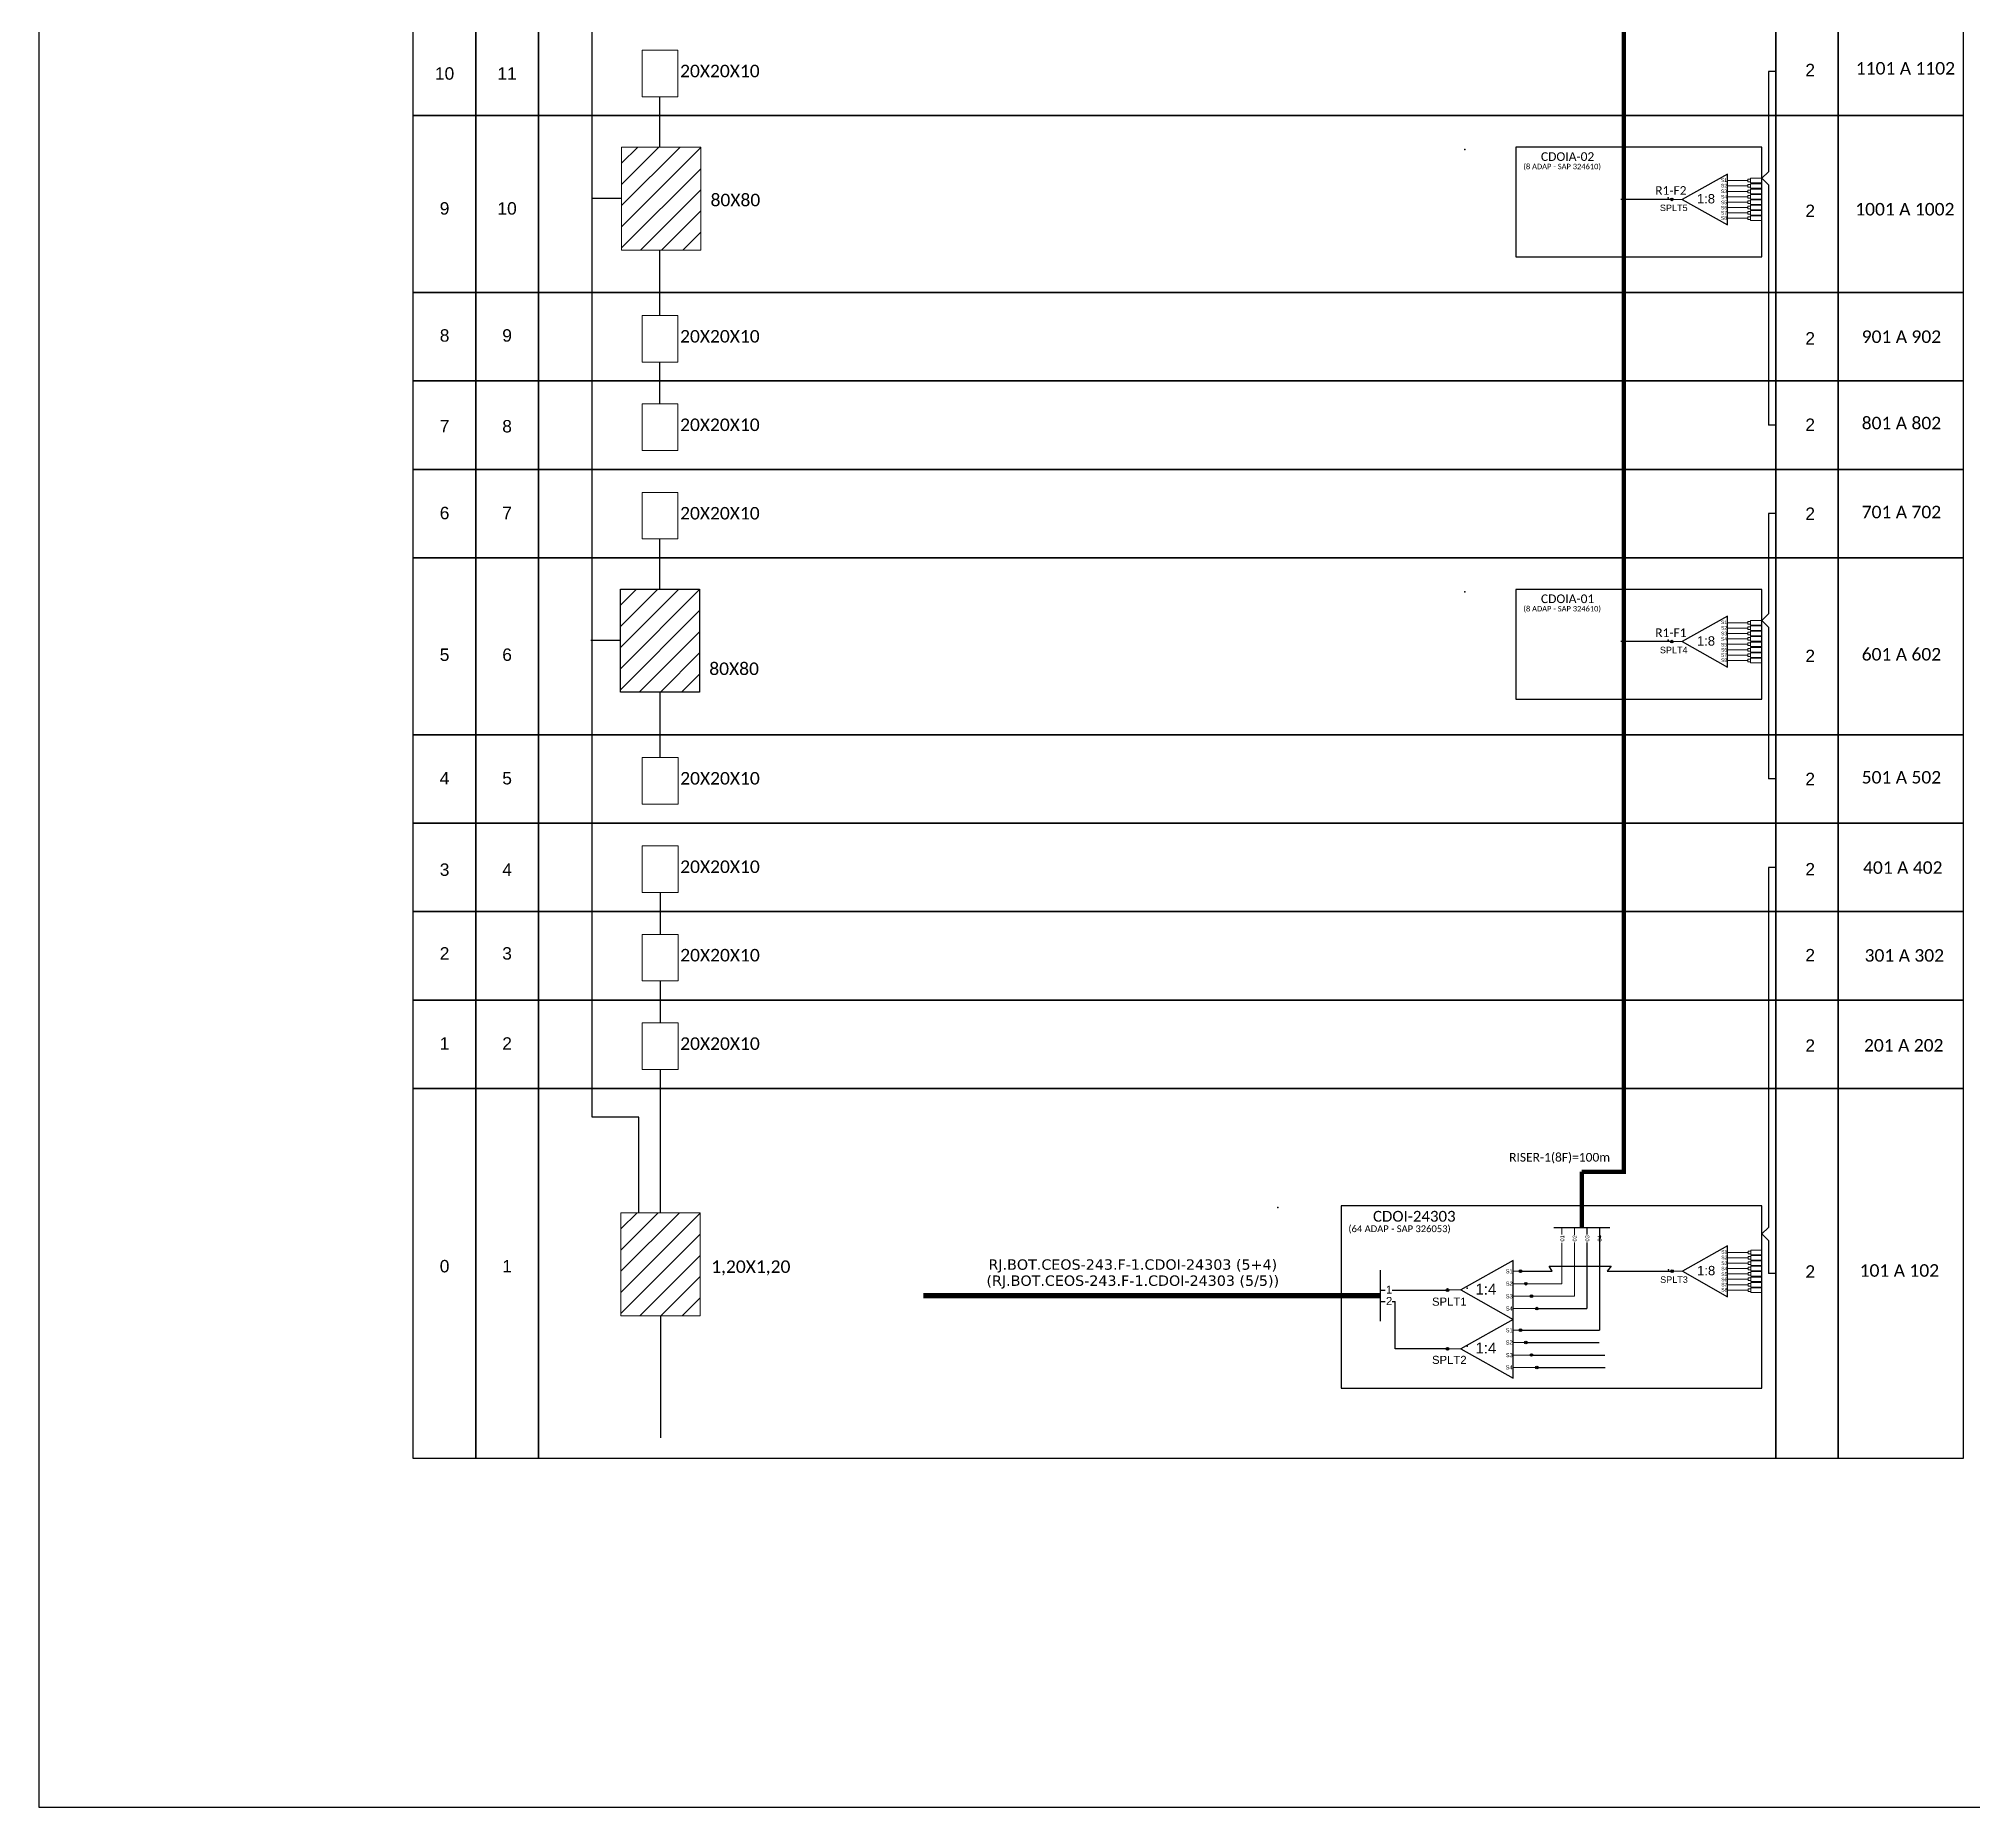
# Model space of a CAD drawing. Header units: inches. Extents: x 2352 to 7774, y -43 to 551.
# Drawn here: x 6935.8 to 7293.9, y -43.2 to 284.2 of the extents above; entities that cross this region are included whole.
import ezdxf
from ezdxf.enums import TextEntityAlignment as Align

# ---------------------------------------------------------------- set-up
doc = ezdxf.new("R2010")
doc.units = ezdxf.units.IN
doc.header["$MEASUREMENT"] = 0
doc.layers.add('40.1-ETIQUETAS', color=1, linetype='Continuous', lineweight=20)
doc.styles.add('ARIAL', font='arial.ttf')
doc.styles.add('siredit', font='verdana.ttf')
doc.styles.add('WMF-Calibri0', font='calibri.ttf')
doc.linetypes.add('RESERVA', pattern='A,0.5,-0.15,["RESERVA",Standard,S=0.18,R=0,X=0,Y=-0.1],-1.3', length=1.95)

# ---------------------------------------------------------------- blocks, each defined once
blk = doc.blocks.new('SPLITTER_')
blk.add_point((0, 0))
at = {"style": 'ARIAL', "flags": 4}
blk.add_attdef('SPLT', (0, -3.26), '', height=1.5, dxfattribs=at)
blk = doc.blocks.new('SPLT_1-8_SC-APC')
at = {"color": 1}
blk.add_lwpolyline([(-7.37, -2.1), (-17.04, -7.55), (-7.37, -13), (-7.37, -2.1)], dxfattribs=at)
at = {"color": 3, "lineweight": 0}
for points in [[(-2.99, -3.51), (-7.37, -3.51)], [(-2.41, -3.02), (-2.41, -4)], [(-2.41, -3.02), (0, -3.02)], [(-2.41, -4), (0, -4)], [(-7.37, -4.66), (-2.99, -4.66)], [(-7.37, -5.82), (-2.99, -5.82)], [(-7.37, -6.97), (-2.99, -6.97)], [(-7.37, -8.12), (-2.99, -8.12)], [(-2.41, -4.17), (-2.41, -5.16)], [(-2.41, -4.17), (0, -4.17)], [(-2.41, -5.16), (0, -5.16)], [(-2.41, -5.32), (-2.41, -6.31)], [(-2.41, -5.32), (0, -5.32)], [(-2.41, -6.31), (0, -6.31)], [(-2.41, -6.48), (-2.41, -7.46)], [(-2.41, -6.48), (0, -6.48)], [(-2.41, -7.46), (0, -7.46)], [(-2.41, -7.63), (-2.41, -8.62)], [(-2.41, -7.63), (0, -7.63)], [(-7.37, -9.28), (-2.99, -9.28)], [(-7.37, -10.43), (-2.99, -10.43)], [(-7.37, -11.58), (-2.99, -11.58)], [(-2.41, -8.62), (0, -8.62)], [(-2.41, -8.78), (-2.41, -9.77)], [(-2.41, -8.78), (0, -8.78)], [(-2.41, -9.77), (0, -9.77)], [(-2.41, -9.94), (-2.41, -10.92)], [(-2.41, -9.94), (0, -9.94)], [(-2.41, -10.92), (0, -10.92)], [(-2.41, -11.09), (-2.41, -12.08)], [(-2.41, -11.09), (0, -11.09)], [(-2.41, -12.08), (0, -12.08)]]:
    blk.add_lwpolyline(points, dxfattribs=at)
for points in [[(-2.99, -3.22), (-2.41, -3.22), (-2.41, -3.8), (-2.99, -3.8)], [(-2.99, -4.38), (-2.41, -4.38), (-2.41, -4.95), (-2.99, -4.95)], [(-2.99, -5.53), (-2.41, -5.53), (-2.41, -6.1), (-2.99, -6.1)], [(-2.99, -6.68), (-2.41, -6.68), (-2.41, -7.26), (-2.99, -7.26)], [(-2.99, -7.84), (-2.41, -7.84), (-2.41, -8.41), (-2.99, -8.41)], [(-2.99, -8.99), (-2.41, -8.99), (-2.41, -9.56), (-2.99, -9.56)], [(-2.99, -10.14), (-2.41, -10.14), (-2.41, -10.72), (-2.99, -10.72)], [(-2.99, -11.3), (-2.41, -11.3), (-2.41, -11.87), (-2.99, -11.87)]]:
    blk.add_lwpolyline(points, close=True, dxfattribs=at)
at = {"color": 1, "lineweight": 0}
blk.add_lwpolyline([(-17.04, -7.55), (-19.26, -7.55)], dxfattribs=at)
at = {"color": 1, "style": 'ARIAL'}
for s, height, p in [('S1', 0.75, (-8.74, -3.78)), ('1:8', 2, (-13.91, -8.4)), ('S2', 0.75, (-8.74, -4.97)), ('S3', 0.75, (-8.74, -6.18)), ('S4', 0.75, (-8.74, -7.36)), ('S5', 0.75, (-8.74, -8.57)), ('S6', 0.75, (-8.74, -9.69)), ('S7', 0.75, (-8.74, -10.78)), ('S8', 0.75, (-8.74, -11.9))]:
    blk.add_text(s, height=height, dxfattribs=at).set_placement(p)
blk = doc.blocks.new('A$C415C251F')
at = {"color": 3}
blk.add_point((0, 0), dxfattribs=at)
blk = doc.blocks.new('LEG_CDOIA8_C-SPLT_ESQ')
at = {"color": 3, "extrusion": (0, 0, -1), "xscale": -1, "zscale": -1}
blk.add_blockref('A$C415C251F', (0, 0), dxfattribs=at)
at = {"color": 1, "style": 'WMF-Calibri0', "flags": 4}
blk.add_attdef('MODELO', text='', height=1.5, dxfattribs=at).set_placement((22.54, -4.54), align=Align.CENTER)
blk.add_attdef('CDO', (21.44, -2.61), '', height=2, dxfattribs=at)
at = {"style": 'ARIAL', "flags": 4}
blk.add_attdef('SPLITAGEM', text='', height=1.5, dxfattribs=at).set_placement((18.61, -12.59), align=Align.CENTER)
blk = doc.blocks.new('SPLT_1-4_DIV_DIR')
h = blk.add_hatch(color=3)
h.dxf.hatch_style = 1
edge = h.paths.add_edge_path()
edge.add_arc((13.27, 3.47), 0.242, 0, 360)
h = blk.add_hatch(color=3)
h.dxf.hatch_style = 1
edge = h.paths.add_edge_path()
edge.add_arc((14.27, 1.17), 0.242, 0, 360)
h = blk.add_hatch(color=3)
h.dxf.hatch_style = 1
edge = h.paths.add_edge_path()
edge.add_arc((15.27, -1.14), 0.242, 0, 360)
h = blk.add_hatch(color=3)
h.dxf.hatch_style = 1
edge = h.paths.add_edge_path()
edge.add_arc((16.27, -3.45), 0.242, 0, 360)
at = {"color": 1}
blk.add_lwpolyline([(11.89, 5.45), (2.22, 0), (11.89, -5.45), (11.89, 5.45)], dxfattribs=at)
at = {"color": 1, "lineweight": 0}
blk.add_lwpolyline([(2.22, 0), (0, 0)], dxfattribs=at)
at = {"color": 7, "lineweight": 0}
for points in [[(13.27, 3.47), (11.89, 3.47)], [(11.89, 1.17), (14.27, 1.17)], [(11.89, -1.14), (15.27, -1.14)], [(11.89, -3.45), (16.27, -3.45)]]:
    blk.add_lwpolyline(points, dxfattribs=at)
at = {"color": 3}
for centre in [(13.27, 3.47), (14.27, 1.17), (15.27, -1.14), (16.27, -3.45)]:
    blk.add_circle(centre, 0.242, dxfattribs=at)
at = {"color": 1, "style": 'ARIAL'}
for s, height, p in [('S1', 0.75, (10.52, 3.07)), ('1:4', 2, (4.91, -0.85)), ('S2', 0.75, (10.52, 0.81)), ('S3', 0.75, (10.52, -1.54)), ('S4', 0.75, (10.52, -3.8))]:
    blk.add_text(s, height=height, dxfattribs=at).set_placement(p)

msp = doc.modelspace()

# ---------------------------------------------------------------- hatches: boundary and pattern name
h = msp.add_hatch()
h.set_pattern_fill('ANSI31', color=0, scale=22.150909, style=0)
h.set_pattern_definition([(45, (214.4683, -369.4265), (-1.9578823, 1.9578823), [])])
h.paths.add_polyline_path([(7058.39, 264.17), (7043.72, 264.17), (7043.72, 245.08), (7058.39, 245.08)])
h = msp.add_hatch(color=0)
h.dxf.hatch_style = 1
edge = h.paths.add_edge_path()
edge.add_arc((7238.11, 254.49), 0.242, 0, 360)
h = msp.add_hatch()
h.set_pattern_fill('ANSI31', color=1, scale=22.150909, style=0)
h.set_pattern_definition([(45, (214.232, -451.2377), (-1.9578823, 1.9578823), [])])
h.paths.add_polyline_path([(7058.16, 182.36), (7043.49, 182.36), (7043.49, 163.27), (7058.16, 163.27)])
h = msp.add_hatch(color=3)
h.dxf.hatch_style = 1
edge = h.paths.add_edge_path()
edge.add_arc((7238.11, 172.63), 0.242, 0, 360)
h = msp.add_hatch()
h.set_pattern_fill('ANSI31', color=1, scale=22.150909, style=0)
h.set_pattern_definition([(45, (214.335, -566.6856), (-1.9578823, 1.9578823), [])])
h.paths.add_polyline_path([(7058.26, 66.91), (7043.59, 66.91), (7043.59, 47.82), (7058.26, 47.82)])
h = msp.add_hatch(color=3)
h.dxf.hatch_style = 1
edge = h.paths.add_edge_path()
edge.add_arc((7210.1, 56.08), 0.242, 0, 360)
h = msp.add_hatch(color=3)
h.dxf.hatch_style = 1
edge = h.paths.add_edge_path()
edge.add_arc((7211.1, 53.77), 0.242, 0, 360)
h = msp.add_hatch(color=3)
h.dxf.hatch_style = 1
edge = h.paths.add_edge_path()
edge.add_arc((7238.16, 56.08), 0.242, 0, 360)
h = msp.add_hatch(color=3)
h.dxf.hatch_style = 1
edge = h.paths.add_edge_path()
edge.add_arc((7196.58, 52.6), 0.256, 0, 360)
h = msp.add_hatch(color=3)
h.dxf.hatch_style = 1
edge = h.paths.add_edge_path()
edge.add_arc((7212.1, 51.47), 0.242, 0, 360)
h = msp.add_hatch(color=3)
h.dxf.hatch_style = 1
edge = h.paths.add_edge_path()
edge.add_arc((7213.1, 49.16), 0.242, 0, 360)
h = msp.add_hatch(color=3)
h.dxf.hatch_style = 1
edge = h.paths.add_edge_path()
edge.add_arc((7196.58, 41.71), 0.256, 0, 360)

# ---------------------------------------------------------------- linework, layer by layer
at = {"color": 3}
for p, q in [((7050.93, 118.44), (7050.93, 126.19)), ((7050.93, 102.07), (7050.93, 109.82)), ((7050.93, 66.91), (7050.93, 93.45))]:
    msp.add_line(p, q, dxfattribs=at)
for points in [[(6935.83, -43.15), (7774.39, -43.15), (7774.39, 550.85), (6935.83, 550.85), (6935.83, -43.15)], [(7257.33, 196.33), (7256.01, 196.33)]]:
    msp.add_lwpolyline(points)
for points in [[(7046.9, 66.91), (7046.9, 84.63), (7038.25, 84.63), (7038.25, 385.6)], [(7257.33, 278.19), (7256.01, 278.19)], [(7256.01, 278.19), (7256.01, 259.61)], [(7050.82, 264.17), (7050.82, 273.49)], [(7256.01, 259.61), (7254.76, 258.4), (7256.01, 257.19), (7256.01, 257.19)], [(7043.72, 254.63), (7038.25, 254.63)], [(7256.01, 257.19), (7256.01, 212.7)], [(7050.82, 233), (7050.82, 245.08)], [(7050.82, 216.62), (7050.82, 224.38)], [(7257.33, 212.7), (7256.01, 212.7)], [(7256.01, 196.33), (7256.01, 177.75)], [(7050.82, 182.36), (7050.82, 191.63)], [(7256.01, 177.75), (7254.76, 176.54), (7256.01, 175.33), (7256.01, 175.33)], [(7043.49, 172.81), (7038.01, 172.81)], [(7256.01, 175.33), (7256.01, 147.21)], [(7050.85, 151.18), (7050.85, 163.27)], [(7256.01, 147.21), (7256.01, 147.21)], [(7257.33, 147.21), (7256.01, 147.21)], [(7257.33, 130.84), (7256.01, 130.84)], [(7256.01, 130.84), (7256.01, 114.09)], [(7256.01, 114.09), (7256.01, 64.2)], [(7256.01, 64.2), (7254.76, 63), (7256.01, 61.79), (7256.01, 61.79)], [(7256.01, 61.79), (7256.01, 55.66)], [(7210.1, 56.08), (7215.98, 56.08)], [(7215.98, 56.08), (7215.37, 57.03), (7226.9, 57.03), (7226.1, 56.08)], [(7226.1, 56.08), (7238.16, 56.08)], [(7257.33, 55.66), (7256.01, 55.66)], [(7184.11, 52.6), (7185.05, 52.6)], [(7186.35, 52.6), (7196.58, 52.6)], [(7186.35, 50.49), (7186.9, 50.49)], [(7050.93, 47.82), (7050.93, 25.26)]]:
    msp.add_lwpolyline(points, dxfattribs=at)
at = {"color": 0, "const_width": 0.8}
for points in [[(7229.23, 385.53), (7229.23, 74.49), (7221.43, 74.49)], [(7221.43, 64.18), (7221.43, 74.49)]]:
    msp.add_lwpolyline(points, dxfattribs=at)
for points in [[(7005.16, 286.37), (7016.73, 286.37), (7016.73, 270), (7005.16, 270)], [(7016.73, 286.37), (7028.31, 286.37), (7028.31, 270), (7016.73, 270)], [(7028.31, 286.37), (7257.33, 286.37), (7257.33, 270), (7028.31, 270)], [(7257.33, 286.37), (7268.9, 286.37), (7268.9, 270), (7257.33, 270)], [(7268.9, 286.37), (7292.05, 286.37), (7292.05, 270), (7268.9, 270)], [(7005.16, 270), (7016.73, 270), (7016.73, 237.26), (7005.16, 237.26)], [(7016.73, 270), (7028.31, 270), (7028.31, 237.26), (7016.73, 237.26)], [(7028.31, 270), (7257.33, 270), (7257.33, 237.26), (7028.31, 237.26)], [(7257.33, 270), (7268.9, 270), (7268.9, 237.26), (7257.33, 237.26)], [(7268.9, 270), (7292.05, 270), (7292.05, 237.26), (7268.9, 237.26)], [(7005.16, 237.26), (7016.73, 237.26), (7016.73, 220.88), (7005.16, 220.88)], [(7016.73, 237.26), (7028.31, 237.26), (7028.31, 220.88), (7016.73, 220.88)], [(7028.31, 237.26), (7257.33, 237.26), (7257.33, 220.88), (7028.31, 220.88)], [(7257.33, 237.26), (7268.9, 237.26), (7268.9, 220.88), (7257.33, 220.88)], [(7268.9, 237.26), (7292.05, 237.26), (7292.05, 220.88), (7268.9, 220.88)], [(7005.16, 220.88), (7016.73, 220.88), (7016.73, 204.51), (7005.16, 204.51)], [(7016.73, 220.88), (7028.31, 220.88), (7028.31, 204.51), (7016.73, 204.51)], [(7028.31, 220.88), (7257.33, 220.88), (7257.33, 204.51), (7028.31, 204.51)], [(7257.33, 220.88), (7268.9, 220.88), (7268.9, 204.51), (7257.33, 204.51)], [(7268.9, 220.88), (7292.05, 220.88), (7292.05, 204.51), (7268.9, 204.51)], [(7005.16, 204.51), (7016.73, 204.51), (7016.73, 188.14), (7005.16, 188.14)], [(7016.73, 204.51), (7028.31, 204.51), (7028.31, 188.14), (7016.73, 188.14)], [(7028.31, 204.51), (7257.33, 204.51), (7257.33, 188.14), (7028.31, 188.14)], [(7257.33, 204.51), (7268.9, 204.51), (7268.9, 188.14), (7257.33, 188.14)], [(7268.9, 204.51), (7292.05, 204.51), (7292.05, 188.14), (7268.9, 188.14)], [(7005.16, 188.14), (7016.73, 188.14), (7016.73, 155.4), (7005.16, 155.4)], [(7016.73, 188.14), (7028.31, 188.14), (7028.31, 155.4), (7016.73, 155.4)], [(7028.31, 188.14), (7257.33, 188.14), (7257.33, 155.4), (7028.31, 155.4)], [(7257.33, 188.14), (7268.9, 188.14), (7268.9, 155.4), (7257.33, 155.4)], [(7268.9, 188.14), (7292.05, 188.14), (7292.05, 155.4), (7268.9, 155.4)], [(7005.16, 155.4), (7016.73, 155.4), (7016.73, 139.03), (7005.16, 139.03)], [(7016.73, 155.4), (7028.31, 155.4), (7028.31, 139.03), (7016.73, 139.03)], [(7028.31, 155.4), (7257.33, 155.4), (7257.33, 139.03), (7028.31, 139.03)], [(7257.33, 155.4), (7268.9, 155.4), (7268.9, 139.03), (7257.33, 139.03)], [(7268.9, 155.4), (7292.05, 155.4), (7292.05, 139.03), (7268.9, 139.03)], [(7005.16, 139.03), (7016.73, 139.03), (7016.73, 122.65), (7005.16, 122.65)], [(7016.73, 139.03), (7028.31, 139.03), (7028.31, 122.65), (7016.73, 122.65)], [(7028.31, 139.03), (7257.33, 139.03), (7257.33, 122.65), (7028.31, 122.65)], [(7257.33, 139.03), (7268.9, 139.03), (7268.9, 122.65), (7257.33, 122.65)], [(7268.9, 139.03), (7292.05, 139.03), (7292.05, 122.65), (7268.9, 122.65)], [(7005.16, 122.65), (7016.73, 122.65), (7016.73, 106.28), (7005.16, 106.28)], [(7016.73, 122.65), (7028.31, 122.65), (7028.31, 106.28), (7016.73, 106.28)], [(7028.31, 122.65), (7257.33, 122.65), (7257.33, 106.28), (7028.31, 106.28)], [(7257.33, 122.65), (7268.9, 122.65), (7268.9, 106.28), (7257.33, 106.28)], [(7268.9, 122.65), (7292.05, 122.65), (7292.05, 106.28), (7268.9, 106.28)], [(7005.16, 106.28), (7016.73, 106.28), (7016.73, 89.91), (7005.16, 89.91)], [(7016.73, 106.28), (7028.31, 106.28), (7028.31, 89.91), (7016.73, 89.91)], [(7028.31, 106.28), (7257.33, 106.28), (7257.33, 89.91), (7028.31, 89.91)], [(7257.33, 106.28), (7268.9, 106.28), (7268.9, 89.91), (7257.33, 89.91)], [(7268.9, 106.28), (7292.05, 106.28), (7292.05, 89.91), (7268.9, 89.91)], [(7005.16, 89.91), (7016.73, 89.91), (7016.73, 21.42), (7005.16, 21.42)], [(7016.73, 89.91), (7028.31, 89.91), (7028.31, 21.42), (7016.73, 21.42)], [(7028.31, 89.91), (7257.33, 89.91), (7257.33, 21.42), (7028.31, 21.42)], [(7257.33, 89.91), (7268.9, 89.91), (7268.9, 21.42), (7257.33, 21.42)], [(7268.9, 89.91), (7292.05, 89.91), (7292.05, 21.42), (7268.9, 21.42)]]:
    msp.add_lwpolyline(points, close=True)
at = {"color": 0, "lineweight": 0}
for points in [[(7047.51, 282.11), (7054.13, 282.11), (7054.13, 273.49), (7047.51, 273.49)], [(7043.72, 264.17), (7058.39, 264.17), (7058.39, 245.08), (7043.72, 245.08)], [(7252.17, 258.22), (7252.67, 258.22), (7252.67, 257.73), (7252.17, 257.73)], [(7252.17, 257.22), (7252.67, 257.22), (7252.67, 256.73), (7252.17, 256.73)], [(7252.17, 256.23), (7252.67, 256.23), (7252.67, 255.73), (7252.17, 255.73)], [(7252.17, 255.23), (7252.67, 255.23), (7252.67, 254.74), (7252.17, 254.74)], [(7252.17, 254.24), (7252.67, 254.24), (7252.67, 253.74), (7252.17, 253.74)], [(7252.17, 253.24), (7252.67, 253.24), (7252.67, 252.75), (7252.17, 252.75)], [(7252.17, 252.24), (7252.67, 252.24), (7252.67, 251.75), (7252.17, 251.75)], [(7252.17, 251.25), (7252.67, 251.25), (7252.67, 250.75), (7252.17, 250.75)], [(7047.51, 233), (7054.13, 233), (7054.13, 224.38), (7047.51, 224.38)], [(7047.51, 216.62), (7054.13, 216.62), (7054.13, 208), (7047.51, 208)], [(7047.51, 200.25), (7054.13, 200.25), (7054.13, 191.63), (7047.51, 191.63)], [(7047.53, 151.18), (7054.16, 151.18), (7054.16, 142.56), (7047.53, 142.56)], [(7047.53, 134.81), (7054.16, 134.81), (7054.16, 126.19), (7047.53, 126.19)], [(7047.53, 118.44), (7054.16, 118.44), (7054.16, 109.82), (7047.53, 109.82)], [(7047.53, 102.07), (7054.16, 102.07), (7054.16, 93.45), (7047.53, 93.45)]]:
    msp.add_lwpolyline(points, close=True, dxfattribs=at)
at = {"color": 5}
msp.add_lwpolyline([(7254.76, 264.15), (7209.24, 264.15), (7209.24, 243.83), (7254.76, 243.83)], close=True, dxfattribs=at)
at = {"color": 0}
msp.add_lwpolyline([(7248.39, 259.19), (7240.04, 254.49), (7248.39, 249.78), (7248.39, 259.19)], dxfattribs=at)
at = {"color": 0, "lineweight": 0}
for points in [[(7252.17, 257.97), (7248.39, 257.97)], [(7252.67, 258.4), (7252.67, 257.55)], [(7252.67, 258.4), (7254.76, 258.4)], [(7240.04, 254.49), (7238.11, 254.49)], [(7248.39, 256.98), (7252.17, 256.98)], [(7248.39, 255.98), (7252.17, 255.98)], [(7248.39, 254.99), (7252.17, 254.99)], [(7252.67, 257.55), (7254.76, 257.55)], [(7252.67, 257.4), (7252.67, 256.55)], [(7252.67, 257.4), (7254.76, 257.4)], [(7252.67, 256.55), (7254.76, 256.55)], [(7252.67, 256.41), (7252.67, 255.55)], [(7252.67, 256.41), (7254.76, 256.41)], [(7252.67, 255.55), (7254.76, 255.55)], [(7252.67, 255.41), (7252.67, 254.56)], [(7252.67, 255.41), (7254.76, 255.41)], [(7252.67, 254.56), (7254.76, 254.56)], [(7252.67, 254.42), (7252.67, 253.56)], [(7252.67, 254.42), (7254.76, 254.42)], [(7248.39, 253.99), (7252.17, 253.99)], [(7248.39, 252.99), (7252.17, 252.99)], [(7248.39, 252), (7252.17, 252)], [(7248.39, 251), (7252.17, 251)], [(7252.67, 253.56), (7254.76, 253.56)], [(7252.67, 253.42), (7252.67, 252.57)], [(7252.67, 253.42), (7254.76, 253.42)], [(7252.67, 252.57), (7254.76, 252.57)], [(7252.67, 252.42), (7252.67, 251.57)], [(7252.67, 252.42), (7254.76, 252.42)], [(7252.67, 251.57), (7254.76, 251.57)], [(7252.67, 251.43), (7252.67, 250.57)], [(7252.67, 251.43), (7254.76, 251.43)], [(7252.67, 250.57), (7254.76, 250.57)]]:
    msp.add_lwpolyline(points, dxfattribs=at)
at = {"color": 5}
for points in [[(7238.11, 254.49), (7228.64, 254.49)], [(7238.11, 172.63), (7228.64, 172.63)], [(7216.24, 64.18), (7226.63, 64.18)], [(7222.39, 64.18), (7222.39, 62.87)], [(7222.39, 61.43), (7222.39, 49.16)], [(7224.7, 64.18), (7224.7, 45.18)], [(7184.11, 56.28), (7184.11, 46.83)], [(7213.1, 49.16), (7222.39, 49.16)], [(7210.1, 45.18), (7224.7, 45.18)]]:
    msp.add_lwpolyline(points, dxfattribs=at)
at = {"color": 1}
for points in [[(7043.49, 182.36), (7058.16, 182.36), (7058.16, 163.27), (7043.49, 163.27)], [(7254.76, 182.29), (7209.24, 182.29), (7209.24, 161.97), (7254.76, 161.97)], [(7254.76, 68.18), (7176.88, 68.18), (7176.88, 34.44), (7254.76, 34.44)]]:
    msp.add_lwpolyline(points, close=True, dxfattribs=at)
at = {"color": 1, "lineweight": 0}
for points in [[(7043.59, 66.91), (7058.26, 66.91), (7058.26, 47.82), (7043.59, 47.82)], [(7252.21, 59.81), (7252.71, 59.81), (7252.71, 59.32), (7252.21, 59.32)], [(7252.21, 58.82), (7252.71, 58.82), (7252.71, 58.32), (7252.21, 58.32)], [(7252.21, 57.82), (7252.71, 57.82), (7252.71, 57.33), (7252.21, 57.33)], [(7252.21, 56.83), (7252.71, 56.83), (7252.71, 56.33), (7252.21, 56.33)], [(7252.21, 55.83), (7252.71, 55.83), (7252.71, 55.33), (7252.21, 55.33)], [(7252.21, 54.83), (7252.71, 54.83), (7252.71, 54.34), (7252.21, 54.34)], [(7252.21, 53.84), (7252.71, 53.84), (7252.71, 53.34), (7252.21, 53.34)], [(7252.21, 52.84), (7252.71, 52.84), (7252.71, 52.35), (7252.21, 52.35)]]:
    msp.add_lwpolyline(points, close=True, dxfattribs=at)
at = {"color": 5, "lineweight": 0}
for points in [[(7211.34, 53.77), (7217.73, 53.77), (7217.73, 61.31)], [(7217.76, 64.18), (7217.76, 62.9)], [(7220.07, 64.18), (7220.07, 62.74)], [(7220.07, 61.43), (7220.07, 51.47)], [(7212.1, 51.47), (7220.07, 51.47)]]:
    msp.add_lwpolyline(points, dxfattribs=at)
at = {"color": 1}
for points in [[(7208.72, 58.06), (7199.06, 52.61), (7208.72, 47.16), (7208.72, 58.06)], [(7248.43, 60.79), (7240.08, 56.08), (7248.43, 51.37), (7248.43, 60.79)]]:
    msp.add_lwpolyline(points, dxfattribs=at)
at = {"color": 1, "lineweight": 0}
for points in [[(7252.21, 59.57), (7248.43, 59.57)], [(7248.43, 58.57), (7252.21, 58.57)], [(7248.43, 57.57), (7252.21, 57.57)], [(7252.71, 59.99), (7252.71, 59.14)], [(7252.71, 59.99), (7254.8, 59.99)], [(7252.71, 59.14), (7254.8, 59.14)], [(7252.71, 59), (7252.71, 58.14)], [(7252.71, 59), (7254.8, 59)], [(7252.71, 58.14), (7254.8, 58.14)], [(7252.71, 58), (7252.71, 57.15)], [(7252.71, 58), (7254.8, 58)], [(7240.08, 56.08), (7238.16, 56.08)], [(7248.43, 56.58), (7252.21, 56.58)], [(7248.43, 55.58), (7252.21, 55.58)], [(7248.43, 54.59), (7252.21, 54.59)], [(7252.71, 57.15), (7254.8, 57.15)], [(7252.71, 57), (7252.71, 56.15)], [(7252.71, 57), (7254.8, 57)], [(7252.71, 56.15), (7254.8, 56.15)], [(7252.71, 56.01), (7252.71, 55.16)], [(7252.71, 56.01), (7254.8, 56.01)], [(7252.71, 55.16), (7254.8, 55.16)], [(7252.71, 55.01), (7252.71, 54.16)], [(7252.71, 55.01), (7254.8, 55.01)], [(7252.71, 54.16), (7254.8, 54.16)], [(7252.71, 54.02), (7252.71, 53.16)], [(7252.71, 54.02), (7254.8, 54.02)], [(7199.06, 52.61), (7196.83, 52.61)], [(7248.43, 53.59), (7252.21, 53.59)], [(7248.43, 52.59), (7252.21, 52.59)], [(7252.71, 53.16), (7254.8, 53.16)], [(7252.71, 53.02), (7252.71, 52.17)], [(7252.71, 53.02), (7254.8, 53.02)], [(7252.71, 52.17), (7254.8, 52.17)]]:
    msp.add_lwpolyline(points, dxfattribs=at)
at = {"color": 7, "lineweight": 0}
for points in [[(7210.1, 56.08), (7208.72, 56.08)], [(7208.72, 53.77), (7211.1, 53.77)], [(7208.72, 51.47), (7212.1, 51.47)], [(7208.72, 49.16), (7213.1, 49.16)]]:
    msp.add_lwpolyline(points, dxfattribs=at)
at = {"color": 5, "const_width": 1}
msp.add_lwpolyline([(7099.58, 51.55), (7184.11, 51.55)], dxfattribs=at)
at = {"color": 2}
for points in [[(7184.11, 50.49), (7185.05, 50.49)], [(7196.58, 41.71), (7186.9, 41.71), (7186.9, 50.49)]]:
    msp.add_lwpolyline(points, dxfattribs=at)
at = {"color": 8, "linetype": 'RESERVA', "ltscale": 4}
for points in [[(7211.1, 42.88), (7224.67, 42.88)], [(7212.1, 40.57), (7225.67, 40.57)], [(7213.1, 38.26), (7225.73, 38.26)]]:
    msp.add_lwpolyline(points, dxfattribs=at)
at = {"color": 0}
msp.add_circle((7238.11, 254.49), 0.242, dxfattribs=at)
at = {"color": 3}
for centre, radius in [((7238.11, 172.63), 0.242), ((7210.1, 56.08), 0.242), ((7211.1, 53.77), 0.242), ((7238.16, 56.08), 0.242), ((7196.58, 52.6), 0.256), ((7212.1, 51.47), 0.242), ((7213.1, 49.16), 0.242), ((7196.58, 41.71), 0.256)]:
    msp.add_circle(centre, radius, dxfattribs=at)

# ---------------------------------------------------------------- block references
at = {"color": 3, "extrusion": (0, 0, -1), "xscale": -0.8000000000174623, "yscale": 0.8000000000174623, "zscale": -0.8000000000174623}
msp.add_blockref('A$C415C251F', (-7199.76, 263.71), dxfattribs=at)
at = {"color": 5}
ref = msp.add_blockref('SPLITTER_', (7237.45, 254.78), dxfattribs=dict(at, xscale=0.8000000000465661, yscale=0.7999999999883585, zscale=0.8))
ref.add_attrib('SPLT', 'SPLT5', (7235.89, 252.33), dxfattribs={"height": 1.2, "style": 'ARIAL'})
at = {"color": 3}
ref = msp.add_blockref('LEG_CDOIA8_C-SPLT_ESQ', (7199.76, 181.85), dxfattribs=dict(at, xscale=0.8000000000465661, yscale=0.7999999999883585, zscale=0.8))
ref.add_attrib('CDO', 'CDOIA-01', (7213.87, 179.76), dxfattribs={"color": 1, "height": 1.6, "style": 'WMF-Calibri0'})
ref.add_attrib('MODELO', '(8 ADAP - SAP 324610)', dxfattribs={"color": 1, "height": 1, "style": 'WMF-Calibri0'}).set_placement((7217.8, 178.22), align=Align.CENTER)
at = {"color": 3, "xscale": 0.8640000000505097, "yscale": 0.8639999999874135, "zscale": 0.8640000000000001}
msp.add_blockref('SPLT_1-8_SC-APC', (7254.76, 179.15), dxfattribs=at)
ref = msp.add_blockref('SPLITTER_', (7237.45, 172.92), dxfattribs=dict(xscale=0.8000000000465661, yscale=0.7999999999883585, zscale=0.8))
ref.add_attrib('SPLT', 'SPLT4', (7235.89, 170.48), dxfattribs={"height": 1.2, "style": 'ARIAL'})
at = {"color": 3}
ref = msp.add_blockref('LEG_CDOIA8_C-SPLT_ESQ', (7165.16, 67.86), dxfattribs=at)
ref.add_attrib('CDO', 'CDOI-24303', (7182.79, 65.25), dxfattribs={"color": 1, "height": 2, "style": 'WMF-Calibri0'})
ref.add_attrib('MODELO', '(64 ADAP - SAP 326053)', dxfattribs={"color": 1, "height": 1.25, "style": 'WMF-Calibri0'}).set_placement((7187.7, 63.32), align=Align.CENTER)
at = {"color": 0}
ref = msp.add_blockref('SPLITTER_', (7237.49, 56.37), dxfattribs=dict(at, xscale=0.8000000000465661, yscale=0.7999999999883585, zscale=0.8))
ref.add_attrib('SPLT', 'SPLT3', (7235.94, 53.93), dxfattribs={"height": 1.2, "style": 'ARIAL'})
at = {"color": 5}
ref = msp.add_blockref('SPLITTER_', (7200.24, 52.97), dxfattribs=dict(at, xscale=-1))
ref.add_attrib('SPLT', 'SPLT1', (7193.71, 49.7), dxfattribs={"height": 1.5, "style": 'ARIAL'})
msp.add_blockref('SPLT_1-4_DIV_DIR', (7196.83, 41.71))
ref = msp.add_blockref('SPLITTER_', (7200.24, 42.18), dxfattribs=dict(xscale=-1))
ref.add_attrib('SPLT', 'SPLT2', (7193.71, 38.92), dxfattribs={"height": 1.5, "style": 'ARIAL'})

# ---------------------------------------------------------------- texts
for s, height, style, p in [('20X20X10', 2.317, 'WMF-Calibri0', (7054.54, 277.1)), ('1101 A 1102', 2.317, 'WMF-Calibri0', (7272.15, 277.6)), ('80X80', 2.317, 'WMF-Calibri0', (7060.18, 253.22)), ('1001 A 1002', 2.317, 'WMF-Calibri0', (7272.04, 251.52)), ('20X20X10', 2.317, 'WMF-Calibri0', (7054.54, 227.99)), ('901 A 902', 2.317, 'WMF-Calibri0', (7273.24, 227.92)), ('20X20X10', 2.317, 'WMF-Calibri0', (7054.54, 211.61)), ('801 A 802', 2.317, 'WMF-Calibri0', (7273.24, 211.93)), ('20X20X10', 2.317, 'WMF-Calibri0', (7054.54, 195.24)), ('701 A 702', 2.317, 'WMF-Calibri0', (7273.24, 195.46)), ('80X80', 2.317, 'WMF-Calibri0', (7059.94, 166.45)), ('601 A 602', 2.317, 'WMF-Calibri0', (7273.24, 169.13)), ('20X20X10', 2.317, 'WMF-Calibri0', (7054.56, 146.17)), ('501 A 502', 2.317, 'WMF-Calibri0', (7273.24, 146.36)), ('20X20X10', 2.317, 'WMF-Calibri0', (7054.56, 129.8)), ('401 A 402', 2.317, 'WMF-Calibri0', (7273.49, 129.65)), ('20X20X10', 2.317, 'WMF-Calibri0', (7054.56, 113.43)), ('301 A 302', 2.317, 'WMF-Calibri0', (7273.78, 113.38)), ('20X20X10', 2.317, 'WMF-Calibri0', (7054.56, 97.06)), ('201 A 202', 2.317, 'WMF-Calibri0', (7273.67, 96.75)), ('1,20X1,20', 2.317, 'WMF-Calibri0', (7060.3, 55.77)), ('101 A 102', 2.317, 'WMF-Calibri0', (7272.86, 55.06)), ('2', 1.5, 'ARIAL', (7185.19, 49.82)), ('1', 1.5, 'ARIAL', (7185.19, 51.93))]:
    msp.add_text(s, height=height, dxfattribs=dict(style=style)).set_placement(p)
at = {"color": 5, "style": 'WMF-Calibri0'}
for s, p in [('CDOIA-02', (7213.87, 261.62)), ('R1-F2', (7235.02, 255.34)), ('R1-F1', (7235.02, 173.48))]:
    msp.add_text(s, height=1.6, dxfattribs=at).set_placement(p)
msp.add_text('(8 ADAP - SAP 324610)', height=1, dxfattribs=at).set_placement((7217.8, 260.08), align=Align.CENTER)
at = {"color": 0}
for s, height, style, p in [('S1', 0.648, 'ARIAL', (7247.2, 257.74)), ('1:8', 1.728, 'ARIAL', (7242.74, 253.75)), ('S2', 0.648, 'ARIAL', (7247.2, 256.72)), ('S3', 0.648, 'ARIAL', (7247.2, 255.67)), ('S4', 0.648, 'ARIAL', (7247.2, 254.65)), ('S5', 0.648, 'ARIAL', (7247.2, 253.6)), ('S6', 0.648, 'ARIAL', (7247.2, 252.64)), ('S7', 0.648, 'ARIAL', (7247.2, 251.69)), ('S8', 0.648, 'ARIAL', (7247.2, 250.72)), ('RISER-1(8F)=100m', 1.6, 'WMF-Calibri0', (7207.99, 76.38))]:
    msp.add_text(s, height=height, dxfattribs=dict(at, style=style)).set_placement(p)
at = {"style": 'ARIAL'}
for s, p in [('01', (7217.81, 62.16)), ('02', (7220.13, 62.16)), ('03', (7222.44, 62.16)), ('04', (7224.76, 62.16))]:
    msp.add_text(s, height=0.75, rotation=90, dxfattribs=at).set_placement(p, align=Align.MIDDLE_CENTER)
at = {"color": 1, "style": 'ARIAL'}
for s, height, p in [('S1', 0.648, (7247.25, 59.33)), ('S2', 0.648, (7247.25, 58.31)), ('S3', 0.648, (7247.25, 57.26)), ('1:4', 2, (7201.74, 51.76)), ('S1', 0.75, (7207.36, 55.68)), ('S2', 0.75, (7207.36, 53.42)), ('1:8', 1.728, (7242.78, 55.34)), ('S4', 0.648, (7247.25, 56.25)), ('S5', 0.648, (7247.25, 55.2)), ('S6', 0.648, (7247.25, 54.23)), ('S7', 0.648, (7247.25, 53.28)), ('S3', 0.75, (7207.36, 51.07)), ('S8', 0.648, (7247.25, 52.32)), ('S4', 0.75, (7207.36, 48.81))]:
    msp.add_text(s, height=height, dxfattribs=at).set_placement(p)
at = {"flags": 12}
for tag, height, style, p in [('2', 2.3, 'ARIAL', (7263.71, 278.44)), ('10', 2.3, 'ARIAL', (7010.95, 277.8)), ('11', 2.3, 'ARIAL', (7022.52, 277.8)), ('9', 2.3, 'ARIAL', (7010.95, 252.82)), ('10', 2.3, 'ARIAL', (7022.52, 252.82)), ('2', 2.3, 'ARIAL', (7263.71, 252.37)), ('8', 2.3, 'ARIAL', (7010.95, 229.31)), ('9', 2.3, 'ARIAL', (7022.52, 229.31)), ('2', 2.3, 'ARIAL', (7263.71, 228.77)), ('7', 2.3, 'ARIAL', (7010.95, 212.5)), ('8', 2.3, 'ARIAL', (7022.52, 212.5)), ('2', 2.3, 'ARIAL', (7263.71, 212.78)), ('6', 2.3, 'ARIAL', (7010.95, 196.44)), ('7', 2.3, 'ARIAL', (7022.52, 196.44)), ('2', 2.3, 'ARIAL', (7263.71, 196.31)), ('5', 2.3, 'ARIAL', (7010.95, 170.21)), ('6', 2.3, 'ARIAL', (7022.52, 170.21)), ('2', 2.3, 'ARIAL', (7263.71, 169.98)), ('4', 2.3, 'ARIAL', (7010.95, 147.35)), ('5', 2.3, 'ARIAL', (7022.52, 147.35)), ('2', 2.3, 'ARIAL', (7263.71, 147.2)), ('3', 2.3, 'ARIAL', (7010.95, 130.42)), ('4', 2.3, 'ARIAL', (7022.52, 130.42)), ('2', 2.3, 'ARIAL', (7263.71, 130.5)), ('2', 2.3, 'ARIAL', (7010.95, 114.92)), ('3', 2.3, 'ARIAL', (7022.52, 114.92)), ('2', 2.3, 'ARIAL', (7263.71, 114.59)), ('1', 2.3, 'ARIAL', (7010.95, 98.24)), ('2', 2.3, 'ARIAL', (7022.52, 98.24)), ('2', 2.3, 'ARIAL', (7263.71, 97.85)), ('0', 2.3, 'ARIAL', (7010.95, 57.02)), ('1', 2.3, 'ARIAL', (7022.52, 57.02)), ('2', 2.317, 'WMF-Calibri0', (7263.71, 56.03))]:
    msp.add_attdef(tag, text='XX', height=height, dxfattribs=dict(at, style=style)).set_placement(p, align=Align.MIDDLE_CENTER)
at = {"layer": '40.1-ETIQUETAS', "color": 1, "style": 'siredit'}
msp.add_text('RJ.BOT.CEOS-243.F-1.CDOI-24303 (5+4)', height=1.9246, dxfattribs=at).set_placement((7138.33, 57.32), align=Align.MIDDLE_CENTER)
at = {"layer": '40.1-ETIQUETAS', "color": 5, "style": 'siredit'}
msp.add_text('(RJ.BOT.CEOS-243.F-1.CDOI-24303 (5/5))', height=1.9246, dxfattribs=at).set_placement((7138.33, 54.34), align=Align.MIDDLE_CENTER)

doc.saveas('drawing.dxf')
